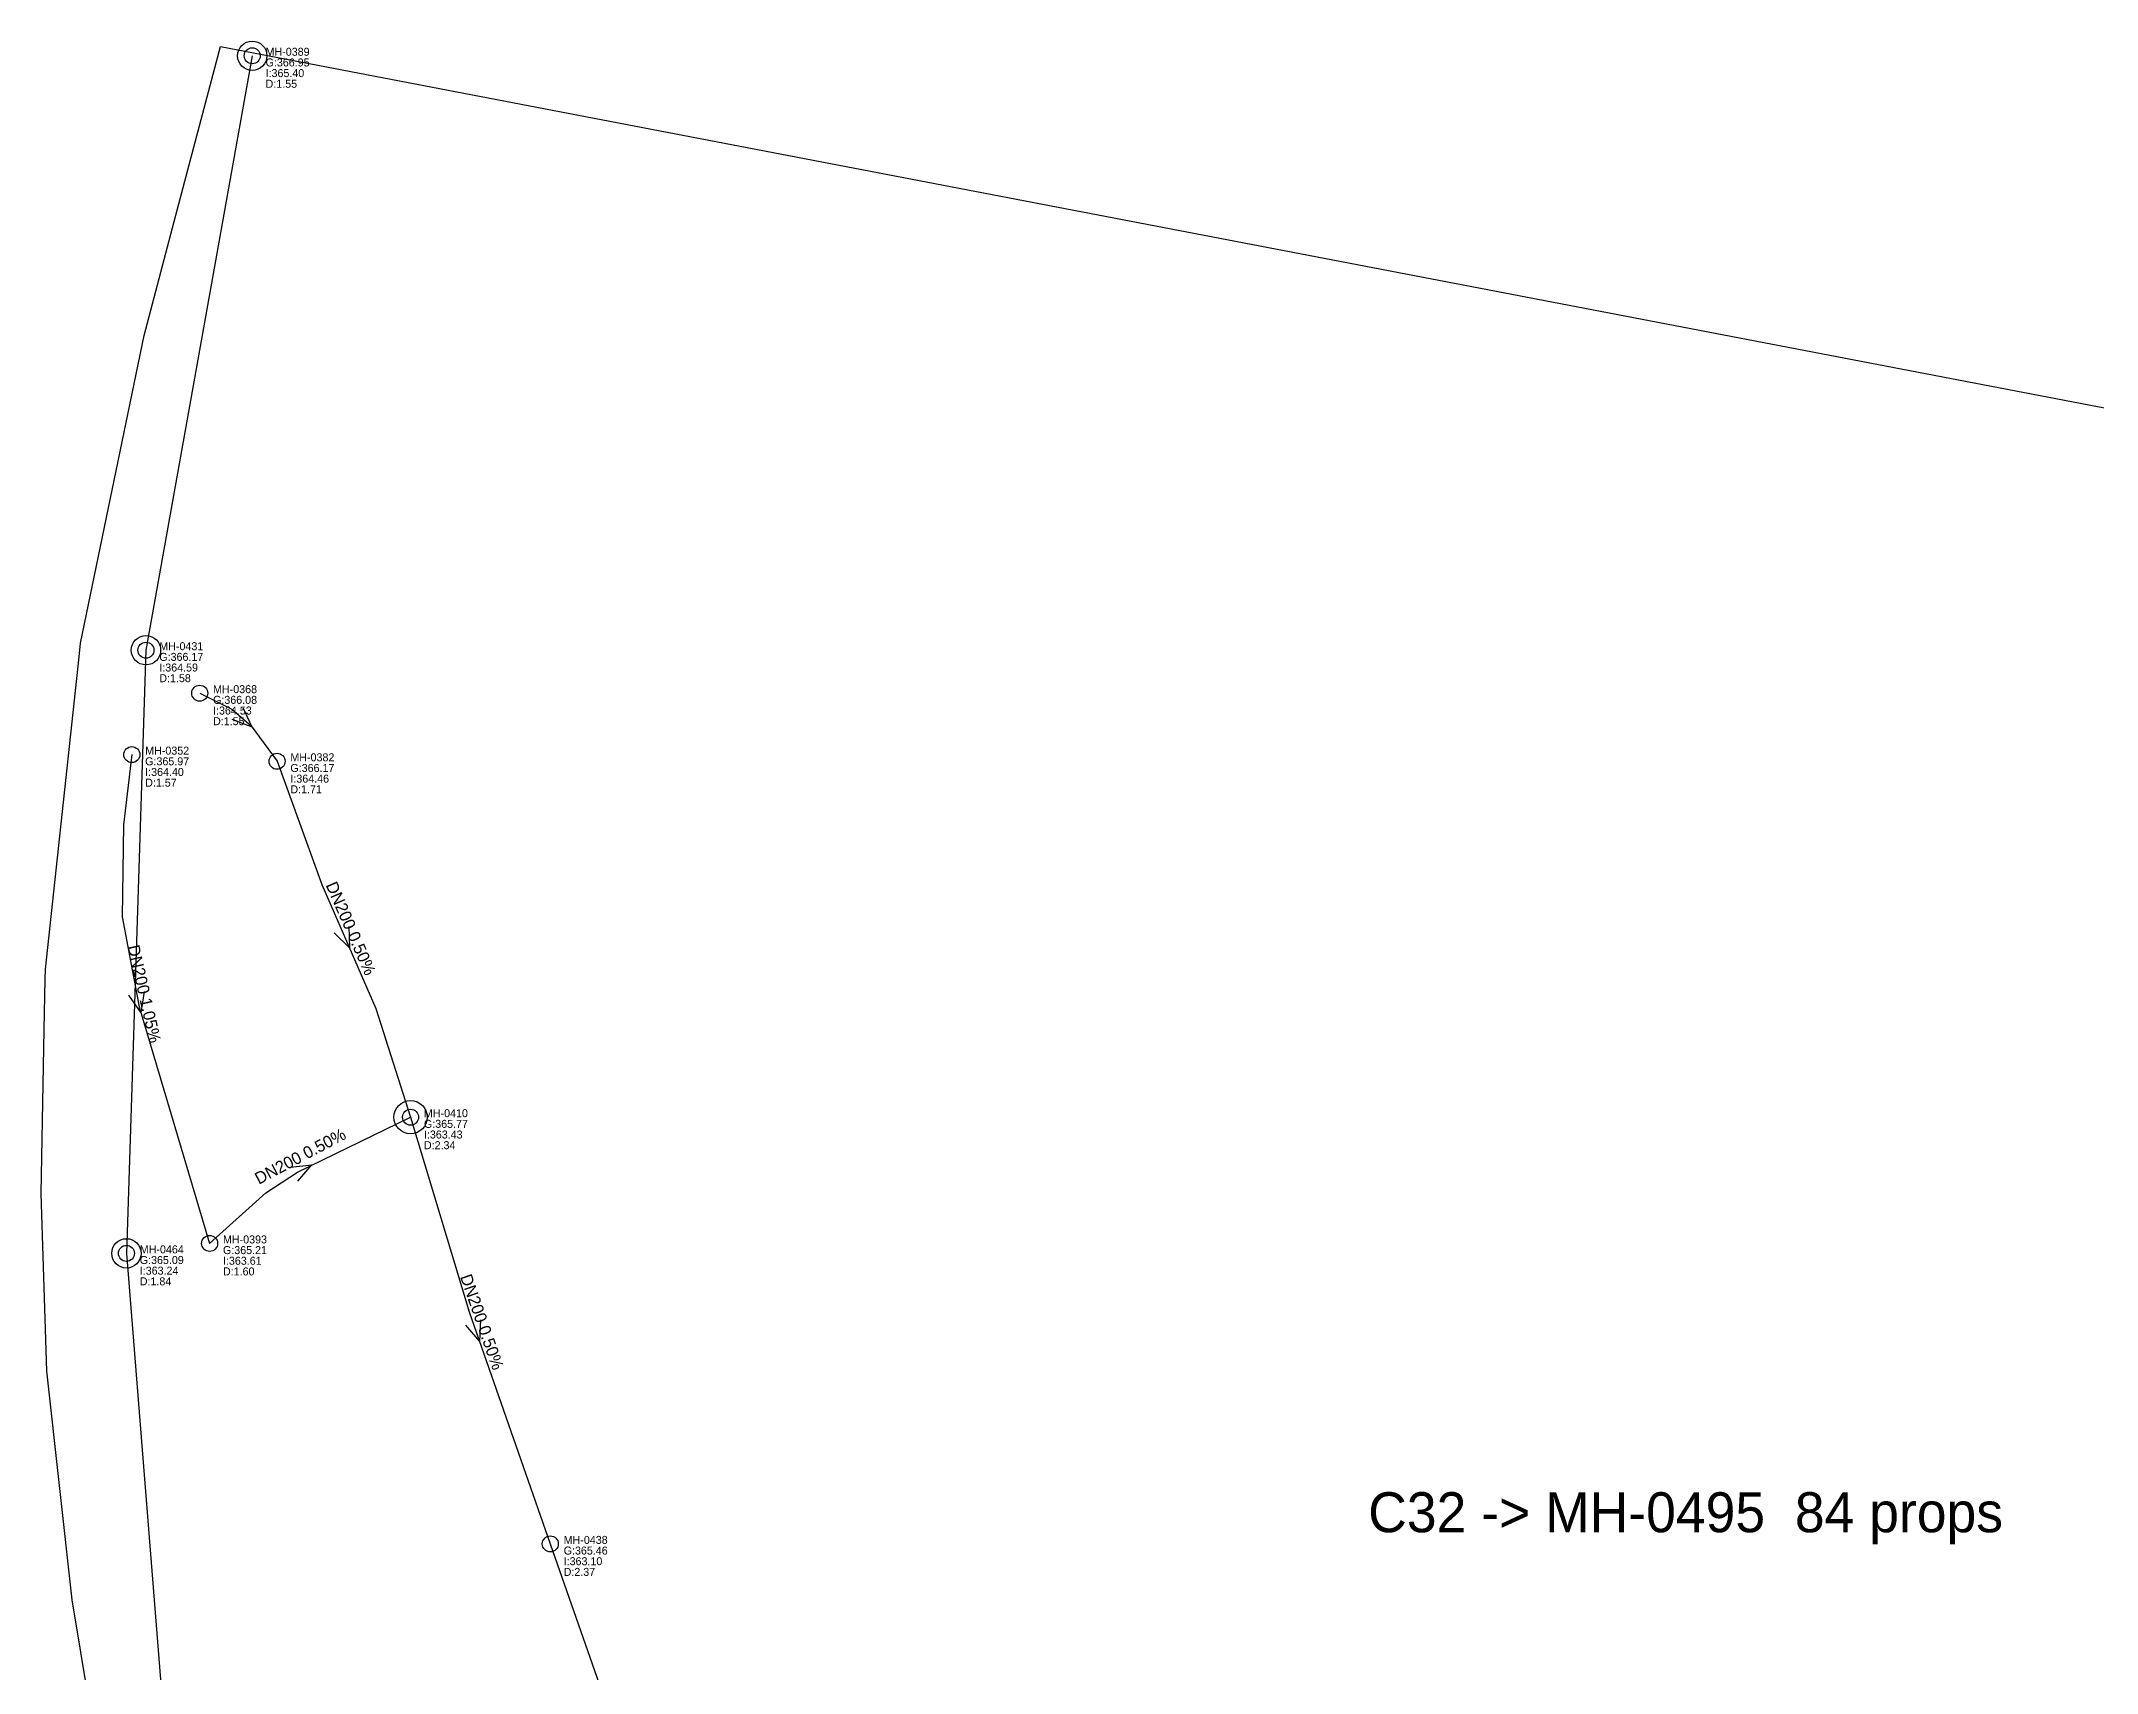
# Model space of a CAD drawing. Header units: metres. Extents: x 449149 to 451990, y 2566737 to 2570847.
# Drawn here: x 449901 to 450209.4, y 2570602 to 2570846.8 of the extents above; entities that cross this region are included whole.
import ezdxf
from ezdxf.enums import TextEntityAlignment as Align

# ---------------------------------------------------------------- set-up
doc = ezdxf.new("R2010")
doc.units = ezdxf.units.M
for name, color, linetype in [('SEW-CATCHMENT', 4, 'Continuous'), ('SEW-CATCHMENT-LABEL', 4, 'Continuous'), ('SEW-DROP', 6, 'Continuous'), ('SEW-LABEL', 2, 'Continuous'), ('SEW-MAIN-PIPE', 5, 'Continuous'), ('SEW-MH', 7, 'Continuous'), ('SEW-MH-LABEL', 8, 'Continuous'), ('SEW-PIPE-DN200', 3, 'Continuous'), ('SEW-TRUNK-MH', 7, 'Continuous')]:
    doc.layers.add(name, color=color, linetype=linetype)

msp = doc.modelspace()

# ---------------------------------------------------------------- linework, layer by layer
at = {"layer": 'SEW-CATCHMENT'}
msp.add_lwpolyline([(449909.66, 2570589.09), (449905.69, 2570612.97), (449901.88, 2570647.26), (449901.03, 2570673.93), (449901.5, 2570698.44), (449901.64, 2570706.08), (449901.67, 2570707.58), (449906.74, 2570754.41), (449906.96, 2570756.48), (449916.49, 2570802.62), (449921.24, 2570820.68), (449927.92, 2570846.01), (450457.91, 2570744.33)], dxfattribs=at)
at = {"layer": 'SEW-DROP'}
msp.add_circle((449956.45, 2570685.36), 2.5, dxfattribs=at)
at = {"layer": 'SEW-LABEL'}
for p, q in [((449931.27, 2570746.83), (449932.65, 2570743.91)), ((449929.63, 2570745.07), (449932.65, 2570743.91)), ((449944.98, 2570713.03), (449947.28, 2570710.76)), ((449947.18, 2570713.99), (449947.28, 2570710.76)), ((449914.14, 2570703.66), (449915.97, 2570701)), ((449916.48, 2570704.2), (449915.97, 2570701)), ((449938.44, 2570677.87), (449941.65, 2570678.21)), ((449939.55, 2570675.75), (449941.65, 2570678.21)), ((449964.69, 2570654.17), (449966.81, 2570651.73)), ((449966.95, 2570654.96), (449966.81, 2570651.73))]:
    msp.add_line(p, q, dxfattribs=at)
at = {"layer": 'SEW-MAIN-PIPE'}
for points in [[(449932.7, 2570844.6), (449916.76, 2570755.42)], [(449916.76, 2570755.42), (449913.83, 2570664.93)], [(449913.83, 2570664.93), (449921.02, 2570574.7)]]:
    msp.add_lwpolyline(points, dxfattribs=at)
at = {"layer": 'SEW-MH'}
for centre in [(449932.7, 2570844.6), (449916.76, 2570755.42), (449924.82, 2570748.97), (449914.64, 2570739.75), (449936.42, 2570738.75), (449956.45, 2570685.36), (449913.83, 2570664.93), (449926.31, 2570666.42), (449977.41, 2570621.34)]:
    msp.add_circle(centre, 1.2, dxfattribs=at)
at = {"layer": 'SEW-PIPE-DN200'}
for points in [[(449924.82, 2570748.97), (449929.63, 2570746.57), (449932.55, 2570744.07), (449936.42, 2570738.75), (449936.42, 2570738.75)], [(449914.64, 2570739.75), (449913.38, 2570729.22), (449913.17, 2570715.44), (449915.75, 2570701.9), (449926.31, 2570666.42)], [(449936.42, 2570738.75), (449943.13, 2570720.29), (449951.24, 2570701.66), (449956.45, 2570685.36)], [(449926.31, 2570666.42), (449934.72, 2570674.02), (449939.49, 2570677.1), (449956.45, 2570685.36)], [(449956.45, 2570685.36), (449965.26, 2570656.18), (449977.41, 2570621.34)], [(449977.41, 2570621.34), (449992.17, 2570579.02), (449997.94, 2570564.54), (450002.36, 2570556.02)]]:
    msp.add_lwpolyline(points, dxfattribs=at)
at = {"layer": 'SEW-TRUNK-MH'}
for centre in [(449932.7, 2570844.6), (449916.76, 2570755.42), (449913.83, 2570664.93)]:
    msp.add_circle(centre, 2.2, dxfattribs=at)

# ---------------------------------------------------------------- texts
at = {"layer": 'SEW-CATCHMENT-LABEL'}
msp.add_text('C32 -> MH-0495  84 props', height=6, dxfattribs=at).set_placement((450147.69, 2570623.09), align=Align.CENTER)
at = {"layer": 'SEW-LABEL'}
for s, rotation, p in [('DN200 0.50%', -66.4725, (449946.68, 2570713.33)), ('DN200 1.05%', -77.1764, (449915.64, 2570703.67)), ('DN200 0.50%', 27.807, (449940.32, 2570678.71)), ('DN200 0.50%', -70.7708, (449966.32, 2570654.35))]:
    msp.add_text(s, height=1.8, rotation=rotation, dxfattribs=at).set_placement(p, align=Align.CENTER)
at = {"layer": 'SEW-MH-LABEL'}
for s, p in [('MH-0389', (449934.7, 2570844.6)), ('G:366.95', (449934.7, 2570843)), ('I:365.40', (449934.7, 2570841.4)), ('D:1.55', (449934.7, 2570839.8)), ('MH-0431', (449918.76, 2570755.42)), ('G:366.17', (449918.76, 2570753.82)), ('I:364.59', (449918.76, 2570752.22)), ('D:1.58', (449918.76, 2570750.62)), ('MH-0368', (449926.82, 2570748.97)), ('G:366.08', (449926.82, 2570747.37)), ('I:364.53', (449926.82, 2570745.77)), ('D:1.55', (449926.82, 2570744.17)), ('MH-0352', (449916.64, 2570739.75)), ('G:365.97', (449916.64, 2570738.15)), ('I:364.40', (449916.64, 2570736.55)), ('G:366.17', (449938.42, 2570737.15)), ('MH-0382', (449938.42, 2570738.75)), ('D:1.57', (449916.64, 2570734.95)), ('D:1.71', (449938.42, 2570733.95)), ('I:364.46', (449938.42, 2570735.55)), ('G:365.77', (449958.45, 2570683.76)), ('MH-0410', (449958.45, 2570685.36)), ('D:2.34', (449958.45, 2570680.56)), ('I:363.43', (449958.45, 2570682.16)), ('MH-0464', (449915.83, 2570664.93)), ('G:365.21', (449928.31, 2570664.82)), ('MH-0393', (449928.31, 2570666.42)), ('G:365.09', (449915.83, 2570663.33)), ('I:363.24', (449915.83, 2570661.73)), ('I:363.61', (449928.31, 2570663.22)), ('D:1.84', (449915.83, 2570660.13)), ('D:1.60', (449928.31, 2570661.62)), ('G:365.46', (449979.41, 2570619.74)), ('MH-0438', (449979.41, 2570621.34)), ('D:2.37', (449979.41, 2570616.54)), ('I:363.10', (449979.41, 2570618.14))]:
    msp.add_text(s, height=1.2, dxfattribs=at).set_placement(p)

doc.saveas('drawing.dxf')
